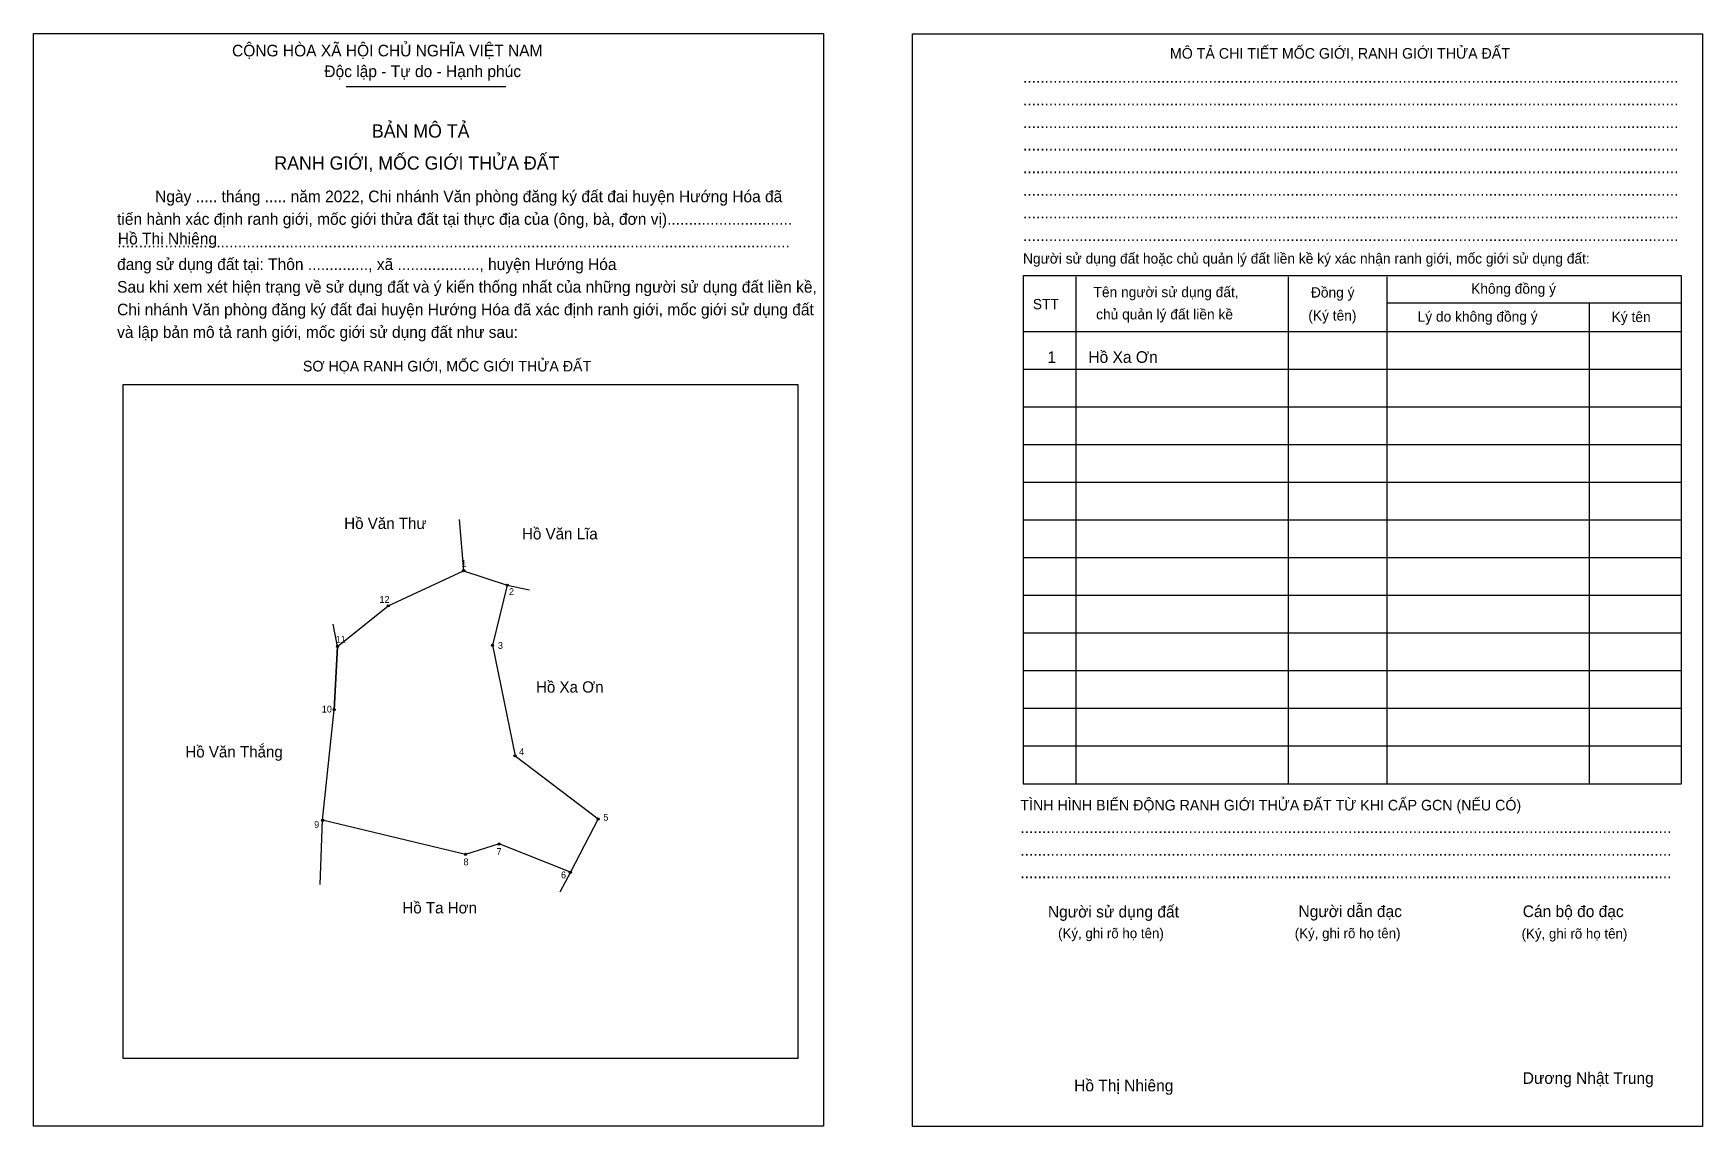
# Model space of a CAD drawing. Extents: x 544608 to 545197, y 1837516 to 1837902.
import ezdxf

# ---------------------------------------------------------------- set-up
doc = ezdxf.new("R2010")
doc.units = 0
for name, color, linetype in [('Level 1', 7, 'Continuous'), ('Level 10', 7, 'Continuous'), ('Level 11', 7, 'Continuous'), ('Level 2', 7, 'Continuous'), ('Level 25', 7, 'Continuous'), ('Level 27', 7, 'Continuous'), ('Level 36', 7, 'Continuous'), ('Level 52', 7, 'Continuous'), ('Level 55', 7, 'Continuous'), ('Level 6', 7, 'Continuous'), ('Level 9', 7, 'Continuous')]:
    doc.layers.add(name, color=color, linetype=linetype)

msp = doc.modelspace()

# ---------------------------------------------------------------- linework, layer by layer
at = {"layer": 'Level 1'}
for p, q in [((544608.24, 1837902.07), (544608.24, 1837902.07)), ((544918.52, 1837901.94), (544918.52, 1837901.94)), ((544718.59, 1837883.31), (544774.99, 1837883.31)), ((544976.17, 1837816.14), (544976.17, 1837637.24)), ((545051.19, 1837816.14), (545051.19, 1837637.24)), ((545085.91, 1837816.14), (545085.91, 1837637.24)), ((545085.91, 1837806.96), (545189.93, 1837806.96)), ((545157.34, 1837806.96), (545157.34, 1837637.24)), ((544957.55, 1837796.85), (545189.93, 1837796.85)), ((544957.55, 1837783.55), (545189.93, 1837783.55)), ((544639.91, 1837778.1), (544639.91, 1837778.1)), ((544957.55, 1837770.25), (545189.93, 1837770.25)), ((544957.55, 1837756.95), (545189.93, 1837756.95)), ((544957.55, 1837743.65), (545189.93, 1837743.65)), ((544957.55, 1837730.35), (545189.93, 1837730.35)), ((544957.55, 1837717.05), (545189.93, 1837717.05)), ((544957.55, 1837703.74), (545189.93, 1837703.74)), ((544957.55, 1837690.44), (545189.93, 1837690.44)), ((544957.55, 1837677.14), (545189.93, 1837677.14)), ((544957.55, 1837663.84), (545189.93, 1837663.84)), ((544957.55, 1837650.54), (545189.93, 1837650.54)), ((544878.01, 1837540.27), (544878.01, 1837540.27)), ((544887.13, 1837516.33), (544887.13, 1837516.33)), ((545197.41, 1837516.19), (545197.41, 1837516.19))]:
    msp.add_line(p, q, dxfattribs=at)
for points in [[(545189.93, 1837816.54), (544957.55, 1837816.54), (544957.55, 1837637.24), (545189.93, 1837637.24)], [(544639.91, 1837778.1), (544878.01, 1837778.1), (544878.01, 1837540.27), (544639.91, 1837540.27)]]:
    msp.add_lwpolyline(points, close=True, dxfattribs=at)
at = {"layer": 'Level 10'}
for p, q in [((544758.49, 1837730.54), (544760.09, 1837712.39)), ((544709.51, 1837601.67), (544710.33, 1837624.34))]:
    msp.add_line(p, q, dxfattribs=at)
msp.add_lwpolyline([(544714.4, 1837663.35), (544715.57, 1837685.7), (544733.49, 1837700.01), (544760.09, 1837712.39), (544775.49, 1837707.3), (544770.28, 1837686.09), (544778.25, 1837647.07), (544807.59, 1837624.79), (544797.78, 1837605.98), (544772.64, 1837615.96), (544760.77, 1837612.29), (544710.33, 1837624.34)], close=True, dxfattribs=at)
at = {"layer": 'Level 11'}
for centre in [(544760.09, 1837712.39), (544775.49, 1837707.3), (544733.49, 1837700.01), (544715.57, 1837685.7), (544770.28, 1837686.09), (544714.4, 1837663.35), (544714.4, 1837663.35), (544778.25, 1837647.07), (544710.33, 1837624.34), (544807.59, 1837624.79), (544760.77, 1837612.29), (544772.64, 1837615.96), (544797.78, 1837605.98)]:
    msp.add_circle(centre, 0.399, dxfattribs=at)
at = {"layer": 'Level 2'}
for points in [[(544608.24, 1837902.07), (544887.13, 1837902.07), (544887.13, 1837516.33), (544608.24, 1837516.33)], [(544918.53, 1837901.94), (545197.42, 1837901.94), (545197.42, 1837516.19), (544918.53, 1837516.19)]]:
    msp.add_lwpolyline(points, close=True, dxfattribs=at)
at = {"layer": 'Level 25'}
msp.add_line((544715.57, 1837685.7), (544714.4, 1837663.35), dxfattribs=at)
at = {"layer": 'Level 27'}
for p, q in [((544775.49, 1837707.3), (544783.3, 1837705.65)), ((544715.57, 1837685.7), (544714.08, 1837693.54)), ((544797.78, 1837605.98), (544794.09, 1837598.9))]:
    msp.add_line(p, q, dxfattribs=at)

# ---------------------------------------------------------------- texts
at = {"layer": 'Level 1'}
for s, height, p in [('CỘNG HÒA XÃ HỘI CHỦ NGHĨA VIỆT NAM', 4.0966, (544678.35, 1837893.95)), ('MÔ TẢ CHI TIẾT MỐC GIỚI, RANH GIỚI THỬA ĐẤT', 3.7454, (545009.41, 1837893.15)), ('Độc lập - Tự do - Hạnh phúc', 4.0966, (544710.94, 1837886.64)), ('........................................................................................................................................................', 4.09661, (544957.55, 1837884.64)), ('........................................................................................................................................................', 4.09661, (544957.55, 1837876.66)), ('BẢN MÔ TẢ', 4.682, (544727.73, 1837865.28)), ('........................................................................................................................................................', 4.09661, (544957.55, 1837868.68)), ('RANH GIỚI, MỐC GIỚI THỬA ĐẤT', 4.6823, (544693.3, 1837853.97)), ('........................................................................................................................................................', 4.09661, (544957.55, 1837860.7)), ('........................................................................................................................................................', 4.09661, (544957.55, 1837852.72)), ('Ngày ..... tháng ..... năm 2022, Chi nhánh Văn phòng đăng ký đất đai huyện Hướng Hóa đã', 4.0966, (544651.22, 1837842.48)), ('........................................................................................................................................................', 4.09661, (544957.55, 1837844.74)), ('tiến hành xác định ranh giới, mốc giới thửa đất tại thực địa của (ông, bà, đơn vị).............................', 4.09661, (544637.79, 1837834.5)), ('........................................................................................................................................................', 4.09661, (544957.55, 1837836.76)), ('........................................................................................................................................................', 4.09661, (544957.55, 1837828.78)), ('đang sử dụng đất tại: Thôn .............., xã ..................., huyện Hướng Hóa', 4.0966, (544637.79, 1837818.54)), ('............................................................................................................................................................', 4.09661, (544637.79, 1837826.52)), ('Người sử dụng đất hoặc chủ quản lý đất liền kề ký xác nhận ranh giới, mốc giới sử dụng đất:', 3.6288, (544957.55, 1837820.8)), ('Sau khi xem xét hiện trạng về sử dụng đất và ý kiến thống nhất của những người sử dụng đất liền kề,', 4.0966, (544637.79, 1837810.55)), ('Tên người sử dụng đất,', 3.6288, (544982.43, 1837808.96)), ('Đồng ý', 3.629, (545059.17, 1837808.83)), ('Không đồng ý', 3.6288, (545115.71, 1837810.16)), ('Chi nhánh Văn phòng đăng ký đất đai huyện Hướng Hóa đã xác định ranh giới, mốc giới sử dụng đất', 4.0966, (544637.79, 1837802.57)), ('STT', 3.629, (544961.01, 1837804.7)), ('chủ quản lý đất liền kề', 3.6288, (544983.36, 1837801.11)), ('(Ký tên)', 3.629, (545058.24, 1837800.71)), ('Lý do không đồng ý', 3.6288, (545096.82, 1837800.31)), ('Ký tên', 3.629, (545165.32, 1837800.18)), ('và lập bản mô tả ranh giới, mốc giới sử dụng đất như sau:', 4.0966, (544637.79, 1837794.59)), ('SƠ HỌA RANH GIỚI, MỐC GIỚI THỬA ĐẤT', 3.7454, (544703.37, 1837782.74)), ('TÌNH HÌNH BIẾN ĐỘNG RANH GIỚI THỬA ĐẤT TỪ KHI CẤP GCN (NẾU CÓ)', 3.7454, (544956.62, 1837627.79)), ('.......................................................................................................................................................', 4.09661, (544956.62, 1837619.81)), ('.......................................................................................................................................................', 4.09661, (544956.62, 1837611.83)), ('.......................................................................................................................................................', 4.09661, (544956.62, 1837603.85)), ('Người sử dụng đất', 4.0966, (544966.33, 1837590.02)), ('Người dẫn đạc', 4.0966, (545054.79, 1837590.15)), ('Cán bộ đo đạc', 4.0966, (545133.93, 1837590.15)), ('(Ký, ghi rõ họ tên)', 3.5116, (544969.92, 1837582.7)), ('(Ký, ghi rõ họ tên)', 3.5116, (545053.46, 1837582.7)), ('(Ký, ghi rõ họ tên)', 3.5116, (545133.53, 1837582.57)), ('Dương Nhật Trung', 4.0966, (545133.93, 1837531.29))]:
    msp.add_text(s, height=height, dxfattribs=at).set_placement(p)
at = {"layer": 'Level 36'}
for s, height, p in [('Hồ Văn Thư', 3.99, (544717.95, 1837727.14)), ('Hồ Văn Lĩa', 3.99, (544780.72, 1837723.46)), ('Hồ Xa Ơn', 3.99, (544785.63, 1837669.38)), ('Hồ Văn Thắng', 3.9904, (544661.87, 1837646.5)), ('Hồ Ta Hơn', 3.99, (544738.47, 1837591.45))]:
    msp.add_text(s, height=height, dxfattribs=at).set_placement(p)
at = {"layer": 'Level 52'}
for s, height, p in [('1', 4.1, (544966.19, 1837785.78)), ('Hồ Xa Ơn', 4.097, (544980.62, 1837785.78))]:
    msp.add_text(s, height=height, dxfattribs=at).set_placement(p)
at = {"layer": 'Level 55'}
for s, p in [('1', (544760.02, 1837712.39)), ('2', (544775.4, 1837707.3)), ('12', (544733.3, 1837700.01)), ('11', (544715.4, 1837685.7)), ('3', (544770.2, 1837686.09)), ('10', (544714.21, 1837663.35)), ('4', (544778.16, 1837647.07)), ('9', (544710.24, 1837624.34)), ('5', (544807.5, 1837624.79)), ('8', (544760.68, 1837612.29)), ('7', (544772.55, 1837615.96)), ('6', (544797.69, 1837605.98))]:
    msp.add_text(s, height=0.266, dxfattribs=at).set_placement(p)
at = {"layer": 'Level 6'}
for p in [(544638.06, 1837827.58), (544975.6, 1837528.65)]:
    msp.add_text('Hồ Thị Nhiêng', height=4.0968, dxfattribs=at).set_placement(p)
at = {"layer": 'Level 9'}
for s, height, p in [('1', 2.39, (544759.27, 1837713.85)), ('2', 2.39, (544776.09, 1837703.85)), ('12', 2.394, (544730.39, 1837701.07)), ('11', 2.394, (544714.94, 1837687)), ('3', 2.39, (544772.2, 1837684.84)), ('10', 2.394, (544710.04, 1837662.36)), ('4', 2.39, (544779.68, 1837647.29)), ('9', 2.39, (544707.35, 1837621.61)), ('5', 2.39, (544809.42, 1837624.17)), ('8', 2.39, (544760.07, 1837608.43)), ('7', 2.39, (544771.73, 1837612.1)), ('6', 2.39, (544794.47, 1837603.85))]:
    msp.add_text(s, height=height, dxfattribs=at).set_placement(p)

doc.saveas('drawing.dxf')
